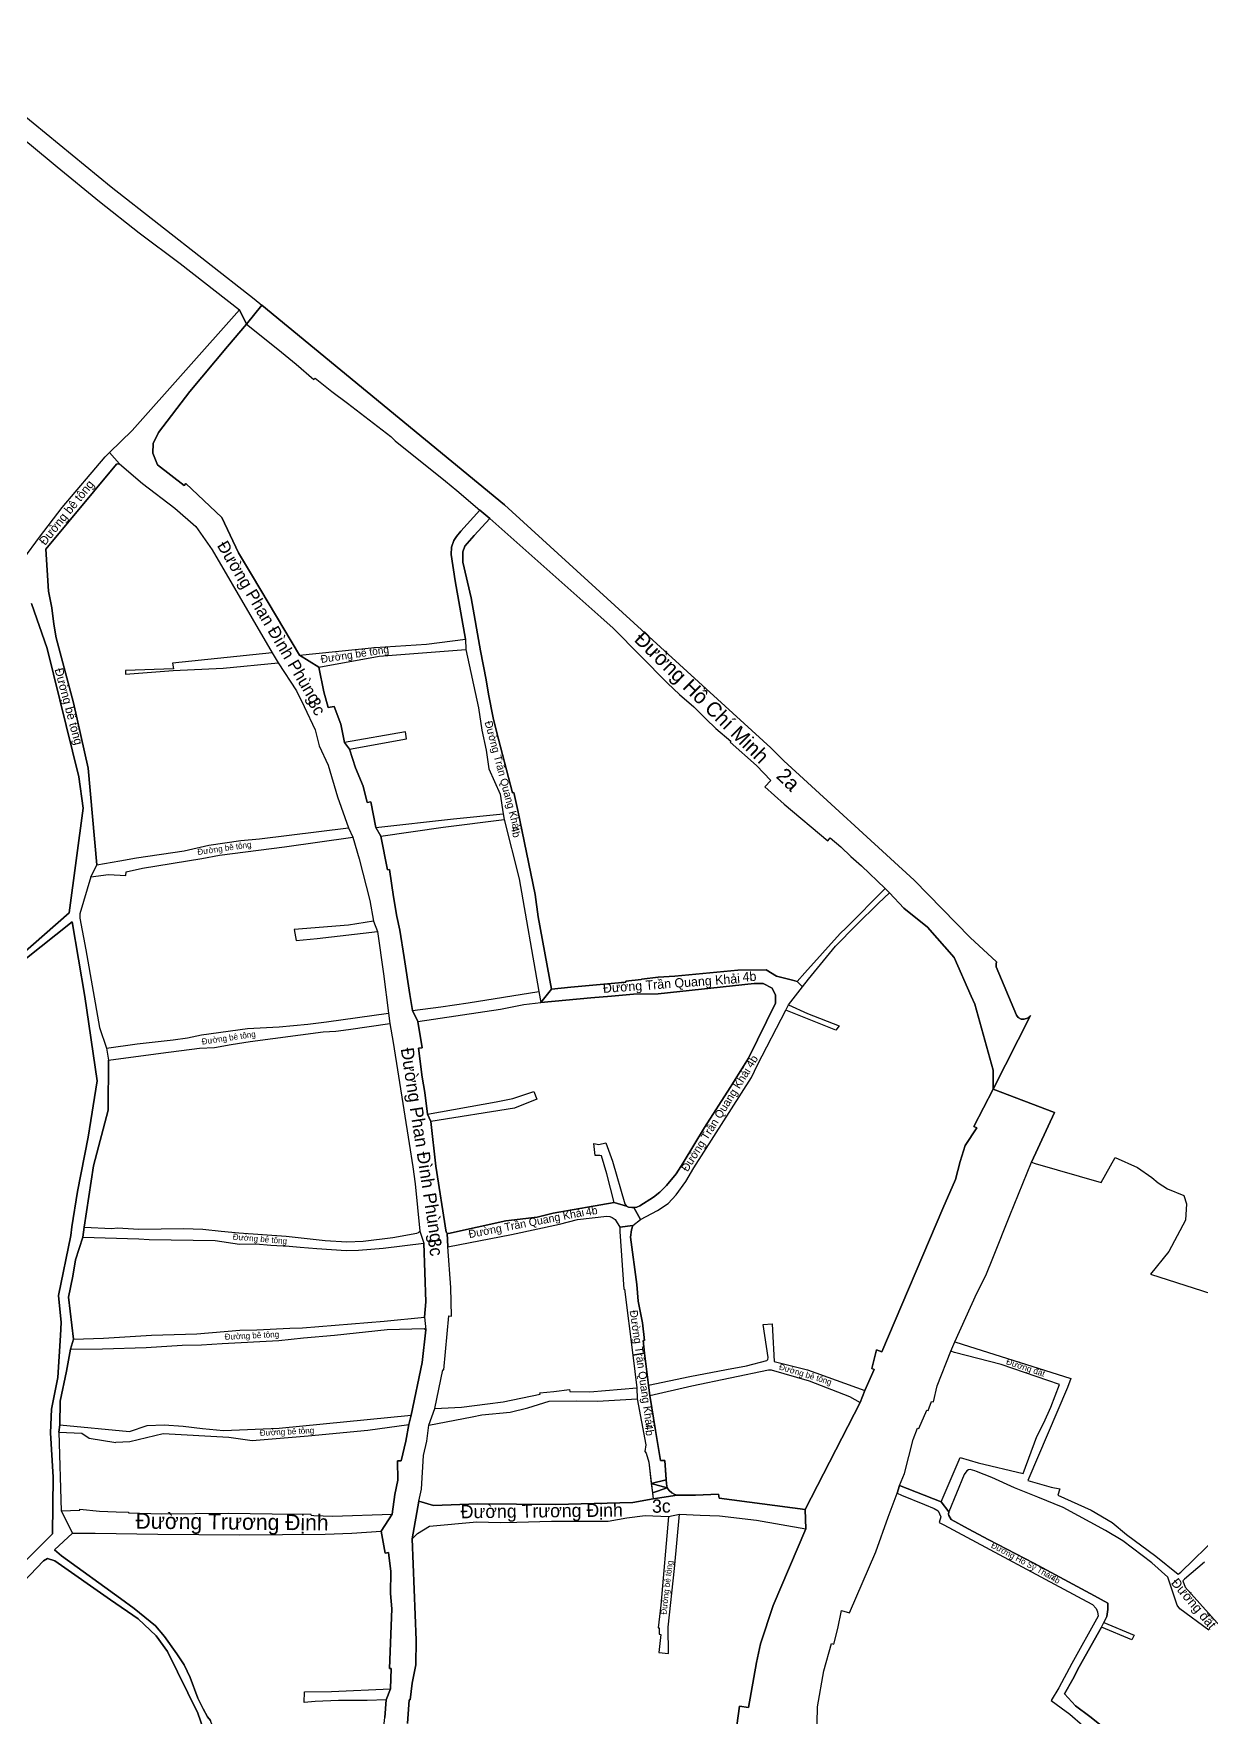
# Model space of a CAD drawing. Extents: x 548434 to 553028, y 1835329 to 1842282.
# Drawn here: x 551878 to 552297, y 1839657 to 1840261 of the extents above; entities that cross this region are included whole.
import ezdxf

# ---------------------------------------------------------------- set-up
doc = ezdxf.new("R2010")
doc.units = 0
for name, color, linetype in [('Level 1', 7, 'Continuous'), ('Level 2', 7, 'Continuous'), ('Level 23', 7, 'Continuous'), ('Level 27', 7, 'Continuous'), ('Level 30', 7, 'Continuous'), ('Level 4', 7, 'Continuous'), ('Level 5', 7, 'Continuous')]:
    doc.layers.add(name, color=color, linetype=linetype)

msp = doc.modelspace()

# ---------------------------------------------------------------- linework, layer by layer
at = {"layer": 'Level 1'}
for p, q in [((552016.6, 1839734.31), (552014.21, 1839720.71)), ((552100.72, 1839735.13), (552093.37, 1839733.8)), ((552109.31, 1839736.38), (552100.72, 1839735.13)), ((552106.15, 1839728.83), (552110.13, 1839729.63)), ((552155.44, 1839724.35), (552155.28, 1839731.31))]:
    msp.add_line(p, q, dxfattribs=at)
for points in [[(552093.37, 1839733.8), (552065.65, 1839733.1), (552037.7, 1839733.34), (552021.86, 1839732.76), (552016.6, 1839734.31)], [(552155.28, 1839731.31), (552124.43, 1839735.41), (552124.11, 1839736.78), (552115.89, 1839736.41), (552109.31, 1839736.38)], [(552014.21, 1839720.71), (552016.11, 1839722.62), (552020.39, 1839725.32), (552037.36, 1839726.87), (552045.73, 1839726.68), (552051.73, 1839726.78), (552064.17, 1839727.08), (552084.49, 1839727.16), (552091.29, 1839728.25), (552097.87, 1839729.11), (552106.15, 1839728.83)], [(552110.13, 1839729.63), (552117.54, 1839729.2), (552124.49, 1839729.05), (552137.81, 1839727.45), (552155.44, 1839724.35)]]:
    msp.add_lwpolyline(points, dxfattribs=at)
at = {"layer": 'Level 2'}
for p, q in [((551952.17, 1840161.87), (551913.71, 1840118.5)), ((552006.58, 1840116.35), (552008.14, 1840114.82)), ((552008.14, 1840114.82), (552026.15, 1840100.29)), ((552026.15, 1840100.29), (552030.28, 1840097.03)), ((552030.28, 1840097.03), (552038.47, 1840089.92)), ((552038.47, 1840089.92), (552042.03, 1840086.91)), ((552042.03, 1840086.91), (552038.47, 1840089.92)), ((552036.46, 1840080.85), (552042.03, 1840086.91)), ((552042.03, 1840086.91), (552081.94, 1840051.52)), ((552033.09, 1840077.06), (552036.46, 1840080.85)), ((552035.33, 1840058.44), (552032.42, 1840071.3)), ((552081.94, 1840051.52), (552086.31, 1840047.57)), ((552086.31, 1840047.57), (552105.84, 1840027.85)), ((552041.63, 1840023.84), (552040.8, 1840029.04)), ((552105.84, 1840027.85), (552110.1, 1840023.74)), ((552110.1, 1840023.74), (552115.31, 1840019.37)), ((552115.31, 1840019.37), (552119.56, 1840015.01)), ((552119.56, 1840015.01), (552123.14, 1840011.62)), ((552137.81, 1839998.34), (552142.92, 1839992.91)), ((552142.92, 1839992.91), (552140.74, 1839990.69)), ((552045.77, 1839987.95), (552046.89, 1839980.93)), ((552046.89, 1839980.93), (552047.21, 1839978.9)), ((552171.66, 1839965.62), (552175.48, 1839962.23)), ((552059.46, 1839944.03), (552058.33, 1839951.97)), ((552059.66, 1839917.15), (552060.4155, 1839913.1813)), ((552222.73, 1839889), (552222.71, 1839882.13)), ((552222.71, 1839882.13), (552215.79, 1839868.78)), ((552215.79, 1839868.78), (552216.84, 1839868.31)), ((552210.94, 1839856.2), (552209.24, 1839849.77)), ((552093.43, 1839833.22), (552088.79, 1839832.65)), ((552208.92, 1839791.42), (552216.91, 1839808.94)), ((552097.6326, 1839787.4274), (552093.372, 1839786.6804)), ((552093.372, 1839786.6804), (552094.84, 1839774.91)), ((552099.02, 1839775.94), (552097.6326, 1839787.4274)), ((552180.05, 1839781.5), (552176.67, 1839774.05)), ((552179.16, 1839781.84), (552180.05, 1839781.5)), ((552099.5, 1839772.24), (552099.02, 1839775.94)), ((552101.5, 1839759.66), (552099.5, 1839772.24)), ((552176.67, 1839774.05), (552174.99, 1839769.72)), ((552196.04, 1839760.35), (552198.93, 1839766.99)), ((552103.34, 1839748.82), (552101.5, 1839759.66)), ((552194.07, 1839756.36), (552195.57, 1839760.51)), ((552195.57, 1839760.51), (552196.04, 1839760.35)), ((552099.09, 1839748.31), (552100.0338, 1839740.6782)), ((552100.0338, 1839740.6782), (552105.3438, 1839741.9169)), ((552189.13, 1839739.94), (552188.28, 1839737.11)), ((552204.03, 1839734), (552189.13, 1839739.94)), ((552206.79, 1839730.46), (552204.03, 1839734)), ((552206.69, 1839729.63), (552206.79, 1839730.46)), ((552171.11, 1839694.17), (552180.56, 1839716.06)), ((552258.38, 1839697.15), (552259.71, 1839695.74)), ((552261.57, 1839689.01), (552262.44, 1839690.68)), ((552253.62, 1839674.77), (552261.57, 1839689.01)), ((552139.21, 1839683.03), (552137.78, 1839676.33)), ((552162.01, 1839673.4), (552164.65, 1839683.16)), ((552159.72, 1839660.46), (552162.01, 1839673.4)), ((552159.39, 1839648.71), (552159.72, 1839660.46)), ((552252.28, 1839660.85), (552248.38, 1839665.16))]:
    msp.add_line(p, q, dxfattribs=at)
for points in [[(552026.96, 1839825.57), (552026.74, 1839830.5), (552026.43, 1839830.85), (552022.63, 1839854.47), (552020.94, 1839870.48), (552019.73, 1839873.18), (552018.77, 1839880.91), (552017.84, 1839886.44), (552016.47, 1839896.84), (552017.76, 1839897.01), (552016.23, 1839906.45), (552014.28, 1839910.39), (552013.3, 1839916.16), (552011.28, 1839929.37), (552009.71, 1839939.18), (552008.72, 1839944.1), (552007.46, 1839951.11), (552006.08, 1839961.03), (552005.4, 1839960.86), (552002.97, 1839972.96), (552001.15, 1839975.99), (551999.34, 1839985.2), (551998.01, 1839984.99), (551996.58, 1839990.89), (551993.81, 1839997.46), (551991.65, 1840004.15), (551989.94, 1840006.54), (551988.63, 1840013.07), (551986.25, 1840019.48), (551984.04, 1840019.1), (551982.54, 1840024.76), (551980.69, 1840033.62), (551973.79, 1840037.87), (551956.93, 1840066.3), (551951.81, 1840074.67), (551945.85, 1840087.25), (551932.91, 1840099.53), (551932.36, 1840098.82), (551922.75, 1840106.25), (551921.14, 1840110.37), (551921.21, 1840113.84), (551923.17, 1840117.78), (551934.37, 1840132.5), (551947.86, 1840148.65), (551954.69, 1840156.66), (551952.17, 1840161.87)], [(552222.71, 1839882.13), (552236.15, 1839908.61), (552235.08, 1839907.6), (552233.86, 1839907.28), (552232.78, 1839907.31), (552231.73, 1839907.86), (552231.15, 1839908.7), (552223.82, 1839926.03), (552223.77, 1839927.01), (552223.97, 1839927.8), (552214.49, 1839936.53), (552194.41, 1839957.15), (552147.65, 1840000), (552142.89, 1840004.61), (552047.39, 1840091.88), (551960.2617, 1840163.4435), (551954.69, 1840156.66)], [(551954.69, 1840156.66), (551966.02, 1840147.67), (551972.5, 1840142.34), (551978.92, 1840136.82)], [(551978.92, 1840136.82), (551979.38, 1840137.26), (551985.33, 1840132.46)], [(551985.33, 1840132.46), (551990.97, 1840128.35), (552006.58, 1840116.35)], [(551913.71, 1840118.5), (551905.5502, 1840110.6161), (551909.16, 1840106.59), (551917.45, 1840099.47), (551928.96, 1840090.63), (551936.54, 1840084.11), (551942.35, 1840075.74), (551963.97, 1840038.68), (551966.1, 1840035.18), (551972.68, 1840025.05), (551975.39, 1840019.43), (551979.33, 1840011.05), (551980.78, 1840005.31), (551984.07, 1839998.46), (551987.35, 1839987.04)], [(552038.47, 1840089.92), (552031.63, 1840082.43), (552030.06, 1840080.51), (552029.16, 1840079.01), (552028.33, 1840076.61), (552028.16, 1840073.99), (552029.65, 1840064.58), (552033.29, 1840043.62), (552033.44, 1840039.88), (552038.01, 1840018.94)], [(552032.42, 1840071.3), (552032.33, 1840075.02), (552033.09, 1840077.06)], [(552040.8, 1840029.04), (552038.78, 1840039.44), (552035.33, 1840058.44)], [(552050.18, 1839988.48), (552044.5, 1840010.5), (552043.28, 1840015.42), (552041.63, 1840023.84)], [(552038.01, 1840018.94), (552039.16, 1840010.97), (552040.81, 1840003.83), (552041.72, 1839997.13), (552045.77, 1839987.95)], [(552123.14, 1840011.62), (552128.58, 1840007), (552128.3, 1840006.67), (552137.81, 1839998.34)], [(551987.35, 1839987.04), (551991.37, 1839975.94), (551992.87, 1839972.58), (551995.18, 1839964.84), (551998.96, 1839949.81), (552000.29, 1839942.39), (552001.8, 1839938.69), (552003.92, 1839923.47), (552005.69, 1839909.44), (552006.21, 1839905.67), (552007.35, 1839898.83), (552013.13, 1839862.65), (552014.38, 1839854.28), (552015.23, 1839848.21), (552016.93, 1839831.23), (552018.34, 1839826.82), (552019.04, 1839805.85), (552018.6, 1839800.27), (552019.11, 1839795.8), (552017.82, 1839784.04), (552013.89, 1839765.15), (552012.99, 1839761.79), (552011.9, 1839755.8), (552010.3, 1839748.8), (552008.88, 1839748.71), (552009.09, 1839741.77), (552007.97, 1839736.63), (552007.07, 1839729.66), (552003.1, 1839723.46), (552004.55, 1839715.63), (552005.71, 1839715.88), (552006.51, 1839708.99), (552006.45, 1839701.13), (552006.91, 1839695.6), (552006.05, 1839674.22), (552006.63, 1839674.22), (552006.39, 1839666.95), (552004.86, 1839663.02), (552004.44, 1839656.62)], [(552058.33, 1839951.97), (552052.11, 1839982.15), (552050.68, 1839988.61), (552050.18, 1839988.48)], [(552140.74, 1839990.69), (552147.69, 1839984.46), (552163.34, 1839971.31), (552164.19, 1839972.36), (552168, 1839969.14), (552171.66, 1839965.62)], [(552047.21, 1839978.9), (552052.62, 1839957.58), (552059.66, 1839917.15)], [(552175.48, 1839962.23), (552183.95, 1839954.14), (552185.57, 1839952.62), (552190.65, 1839947.06), (552199.15, 1839940.22)], [(552060.4155, 1839913.1813), (552064.18, 1839918.01), (552059.46, 1839944.03)], [(552199.15, 1839940.22), (552208.68, 1839929.39), (552214.78, 1839915.47)], [(552214.78, 1839915.47), (552216.2, 1839912.7), (552222.73, 1839889)], [(552216.91, 1839808.94), (552220.08, 1839815.24), (552222.89, 1839822.07), (552228.67, 1839836.82), (552236.51, 1839855.94), (552244.7993, 1839873.724), (552222.71, 1839882.13)], [(552216.84, 1839868.31), (552212.74, 1839861.87), (552210.94, 1839856.2)], [(552209.24, 1839849.77), (552204.65, 1839839.34), (552182.73, 1839787.92), (552180.89, 1839788.63), (552179.16, 1839781.84)], [(552088.79, 1839832.65), (552088.77, 1839831.01), (552090.19, 1839810.34), (552090.42, 1839810.35), (552093.372, 1839786.6804), (552097.6326, 1839787.4274), (552097.09, 1839791.92)], [(552092.51, 1839829.02), (552092.88, 1839831.68), (552093.43, 1839833.22)], [(552096.89, 1839798.22), (552095.36, 1839806.07), (552094.79, 1839812.09), (552092.51, 1839829.02)], [(552012.56, 1839654.52), (552013.15, 1839662.95), (552013.43, 1839662.95), (552014.2, 1839668.95), (552015.56, 1839675.57), (552015.66, 1839684.38), (552014.21, 1839720.71), (552016.6, 1839734.31), (552017.55, 1839738.63), (552018.26, 1839750.62), (552019.45, 1839755.83), (552020.17, 1839761.61), (552022.32, 1839767.51), (552025.19, 1839781.44), (552025.57, 1839781.46), (552027.325, 1839800.779), (552028.33, 1839800.69), (552028.04, 1839810.92), (552026.96, 1839825.57)], [(552097.09, 1839791.92), (552097.6, 1839791.97), (552096.89, 1839798.22)], [(552202.67, 1839775.73), (552207.54, 1839788.08), (552208.92, 1839791.42)], [(552094.84, 1839774.91), (552095.01, 1839771.03), (552098.05, 1839754.46)], [(552198.93, 1839766.99), (552199.41, 1839766.87), (552200.597, 1839770.089), (552201.294, 1839769.908), (552202.67, 1839775.73)], [(552174.99, 1839769.72), (552155.28, 1839731.31), (552155.44, 1839724.35), (552143.75, 1839696.81), (552139.21, 1839683.03)], [(552098.05, 1839754.46), (552097.72, 1839752.13), (552098.24, 1839751.49), (552099.09, 1839748.31)], [(552189.13, 1839739.94), (552190.94, 1839744.21), (552194.07, 1839756.36)], [(552105.3438, 1839741.9169), (552104.93, 1839748.91), (552103.34, 1839748.82)], [(552180.56, 1839716.06), (552185.06, 1839728.59), (552188.28, 1839737.11), (552189.13, 1839739.94)], [(552188.28, 1839737.11), (552189.83, 1839736.43), (552198.07, 1839733.1), (552201.53, 1839731.62), (552203.03, 1839730.83), (552203.99, 1839728.68), (552203.3, 1839726.62)], [(552203.3, 1839726.62), (552205.02, 1839725.76), (552256.36, 1839698.28), (552258.38, 1839697.15)], [(552207.71, 1839727.72), (552206.76, 1839729.1), (552206.69, 1839729.63)], [(552221.18, 1839720.38), (552213.75, 1839724.33), (552207.71, 1839727.72)], [(552263.94, 1839697.63), (552259.15, 1839700.28), (552237.29, 1839712.01), (552221.18, 1839720.38)], [(552262.44, 1839690.68), (552263.49, 1839692.83), (552263.94, 1839695.36), (552263.94, 1839697.63)], [(552166.97, 1839688.57), (552168.32, 1839695.08), (552171.11, 1839694.17)], [(552259.71, 1839695.74), (552260.17, 1839694.62), (552260.39, 1839693.04), (552250.99, 1839676.06)], [(552164.65, 1839683.16), (552165.5, 1839682.92), (552166.97, 1839688.57)], [(552137.78, 1839676.33), (552134.89, 1839660.28), (552131.63, 1839660.7), (552124.61, 1839609.52), (552129.19, 1839608.97), (552127.72, 1839595.02)], [(552250.99, 1839676.06), (552246.25, 1839667.28), (552243.57, 1839662.69), (552247.17, 1839660.14)], [(552248.38, 1839665.16), (552251.33, 1839670.45), (552253.62, 1839674.77)], [(552247.17, 1839660.14), (552250.29, 1839657.8), (552259.57, 1839649.68), (552261.56, 1839647.59), (552262.05, 1839646.01)], [(552262.68, 1839652.85), (552257.46, 1839656.96), (552252.28, 1839660.85)]]:
    msp.add_lwpolyline(points, dxfattribs=at)
at = {"layer": 'Level 23'}
msp.add_lwpolyline([(551874.86, 1840072.58), (551880.43, 1840080.18), (551888.54, 1840090.94), (551903.95, 1840109.07), (551905.5502, 1840110.6161)], dxfattribs=at)
at = {"layer": 'Level 27'}
for p, q in [((552136.92, 1839920.02), (552140.18, 1839920.05)), ((552060.4155, 1839913.1813), (552078.33, 1839914.92)), ((552149.31, 1839912.36), (552154.3095, 1839918.8875)), ((552135.98, 1839886.33), (552138.17, 1839890.92)), ((552115.29, 1839853.93), (552135.98, 1839886.33)), ((552119.11, 1839868.33), (552111.5, 1839855.71)), ((552111.5, 1839855.71), (552108.97, 1839851.72)), ((552112.38, 1839849.02), (552115.29, 1839853.93)), ((552108.97, 1839851.72), (552105.53, 1839847.53)), ((552108.92, 1839844.21), (552112.38, 1839849.02)), ((552091.08, 1839840.18), (552086.71, 1839841.5)), ((552102.27, 1839838.64), (552106.04, 1839841.1)), ((552106.04, 1839841.1), (552108.92, 1839844.21)), ((552091.89, 1839839.76), (552091.08, 1839840.18)), ((552094.84, 1839839.79), (552093.77, 1839839.65)), ((552093.77, 1839839.65), (552096.18, 1839835.31)), ((552095.86, 1839840.23), (552094.84, 1839839.79)), ((552096.18, 1839835.31), (552102.27, 1839838.64)), ((552105.3438, 1839741.9169), (552100.0338, 1839740.6782)), ((552100.0338, 1839740.6782), (552105.74, 1839739.03)), ((552100.0338, 1839740.6782), (552100.4579, 1839737.2493)), ((552105.74, 1839739.03), (552100.0338, 1839740.6782)), ((552100.4579, 1839737.2493), (552105.74, 1839739.03)), ((552105.74, 1839739.03), (552100.4579, 1839737.2493)), ((552106.46, 1839738.06), (552105.74, 1839739.03)), ((552100.4579, 1839737.2493), (552100.72, 1839735.13)), ((552100.72, 1839735.13), (552109.31, 1839736.38))]:
    msp.add_line(p, q, dxfattribs=at)
for points in [[(552154.3095, 1839918.8875), (552152.44, 1839920.77), (552150.73, 1839921.26), (552144.91, 1839922.71), (552141.23, 1839925), (552131.05, 1839924.84), (552108.49, 1839922.67), (552102.53, 1839922.31), (552096.61, 1839921.62), (552096.36, 1839921.54), (552090.91, 1839920.88), (552090.89, 1839920.58), (552071.09, 1839918.76), (552064.18, 1839918.01), (552060.4155, 1839913.1813)], [(552093.58, 1839916.28), (552102.44, 1839916.36), (552136.92, 1839920.02)], [(552140.18, 1839920.05), (552143.35, 1839918.34), (552144.61, 1839915.85), (552144.59, 1839912.98)], [(552078.33, 1839914.92), (552085.69, 1839915.46), (552093.58, 1839916.28)], [(552144.59, 1839912.98), (552134.87, 1839893.3), (552128.3, 1839882.69), (552119.11, 1839868.33)], [(552138.17, 1839890.92), (552148.32, 1839910.5), (552149.31, 1839912.36)], [(552105.53, 1839847.53), (552103.04, 1839845.16), (552100.8, 1839843.39), (552095.86, 1839840.23)], [(552086.71, 1839841.5), (552064.82, 1839837.59), (552059.03, 1839836.19), (552047.79, 1839834.84), (552027.19, 1839830.35)], [(552026.96, 1839825.57), (552049.89, 1839829.99), (552067.03, 1839833.72), (552073.54, 1839835.35), (552084.12, 1839836.61), (552085.15, 1839836.43)], [(552085.15, 1839836.43), (552085.99, 1839836.09), (552087.05, 1839835.38), (552088.79, 1839832.65), (552093.43, 1839833.22), (552096.18, 1839835.31), (552093.77, 1839839.65)], [(552093.77, 1839839.65), (552093.02, 1839839.63), (552091.89, 1839839.76)], [(552027.19, 1839830.35), (552026.74, 1839830.5), (552026.96, 1839825.57)], [(552105.74, 1839739.03), (552105.43, 1839740.46), (552105.3438, 1839741.9169)], [(552109.31, 1839736.38), (552108.42, 1839736.68), (552107.34, 1839737.31), (552106.46, 1839738.06)]]:
    msp.add_lwpolyline(points, dxfattribs=at)
at = {"layer": 'Level 30'}
for p, q in [((551952.17, 1840161.87), (551954.69, 1840156.66)), ((551954.69, 1840156.66), (551960.2617, 1840163.4435)), ((552038.47, 1840089.92), (552042.03, 1840086.91)), ((552033.29, 1840043.62), (552033.44, 1840039.88)), ((551963.97, 1840038.68), (551966.1, 1840035.18)), ((551973.79, 1840037.87), (551980.69, 1840033.62)), ((551989.94, 1840006.54), (551991.65, 1840004.15)), ((552046.89, 1839980.93), (552047.21, 1839978.9)), ((551991.37, 1839975.94), (551992.87, 1839972.58)), ((552001.15, 1839975.99), (552002.97, 1839972.96)), ((551898.9, 1839958.28), (551901.01, 1839962.63)), ((552183.95, 1839954.14), (552185.57, 1839952.62)), ((552000.29, 1839942.39), (552001.8, 1839938.69)), ((552152.44, 1839920.77), (552154.3095, 1839918.8875)), ((552059.66, 1839917.15), (552060.4155, 1839913.1813)), ((552060.4155, 1839913.1813), (552064.18, 1839918.01)), ((552149.31, 1839912.36), (552154.3095, 1839918.8875)), ((552005.69, 1839909.44), (552006.21, 1839905.67)), ((552014.28, 1839910.39), (552016.23, 1839906.45)), ((552148.32, 1839910.5), (552149.31, 1839912.36)), ((551904.51, 1839896.91), (551905.21, 1839892.49)), ((552019.73, 1839873.18), (552020.94, 1839870.48)), ((552086.71, 1839841.5), (552091.08, 1839840.18)), ((552093.43, 1839833.22), (552096.18, 1839835.31)), ((552093.77, 1839839.65), (552096.18, 1839835.31)), ((551895.98, 1839828.98), (551896.49, 1839832.63)), ((552016.93, 1839831.23), (552018.34, 1839826.82)), ((552026.74, 1839830.5), (552026.96, 1839825.57)), ((552088.79, 1839832.65), (552093.43, 1839833.22)), ((552018.6, 1839800.27), (552019.11, 1839795.8)), ((551891.51, 1839788.8), (551892.68, 1839792.38)), ((552093.372, 1839786.6804), (552097.6326, 1839787.4274)), ((552093.372, 1839786.6804), (552094.84, 1839774.91)), ((552097.6326, 1839787.4274), (552099.02, 1839775.94)), ((552207.54, 1839788.08), (552208.92, 1839791.42)), ((552094.84, 1839774.91), (552095.01, 1839771.03)), ((552099.02, 1839775.94), (552099.5, 1839772.24)), ((552155.28, 1839731.31), (552174.99, 1839769.72)), ((552174.99, 1839769.72), (552176.67, 1839774.05)), ((552012.99, 1839761.79), (552013.89, 1839765.15)), ((552020.17, 1839761.61), (552022.32, 1839767.51)), ((551887.35, 1839759.05), (551887.77, 1839761.67)), ((551887.35, 1839759.05), (551888.21, 1839730.82)), ((552188.28, 1839737.11), (552189.13, 1839739.94)), ((552189.13, 1839739.94), (552204.03, 1839734)), ((552014.21, 1839720.71), (552016.6, 1839734.31)), ((552100.72, 1839735.13), (552109.31, 1839736.38)), ((552204.03, 1839734), (552206.79, 1839730.46)), ((551888.21, 1839730.82), (551892.22, 1839722.77)), ((552003.1, 1839723.46), (552007.07, 1839729.66)), ((552106.15, 1839728.83), (552110.13, 1839729.63)), ((552155.28, 1839731.31), (552155.44, 1839724.35)), ((552261.57, 1839689.01), (552262.44, 1839690.68)), ((552004.86, 1839663.02), (552006.39, 1839666.95))]:
    msp.add_line(p, q, dxfattribs=at)
for points in [[(551725.37, 1840347.81), (551873.45, 1840232.8), (551906.1, 1840206), (551957.49, 1840165.72), (551960.2617, 1840163.4435)], [(551866.18, 1840229.59), (551876.82, 1840221.45), (551886.72, 1840213.14), (551901.95, 1840200.67), (551916.26, 1840189.42), (551930.91, 1840178.42), (551952.17, 1840161.87)], [(551876.82, 1840221.45), (551886.72, 1840213.14), (551901.95, 1840200.67), (551916.26, 1840189.42), (551930.91, 1840178.42), (551952.17, 1840161.87), (551913.71, 1840118.5), (551905.5502, 1840110.6161), (551909.16, 1840106.59), (551908.59, 1840106.6), (551908.06, 1840106.41), (551882.76, 1840075.92), (551883.71, 1840060.84), (551884.87, 1840054.92), (551885.52, 1840048.98), (551886.45, 1840044.1), (551892.6, 1840020.77), (551897.91, 1839997.34), (551901.01, 1839962.63), (551898.9, 1839958.28), (551894.96, 1839945.12), (551894.96, 1839943.48), (551897.12, 1839932.14), (551902, 1839904.23), (551904.51, 1839896.91), (551905.21, 1839892.49), (551905.09, 1839874.62), (551899.86, 1839854.58), (551896.49, 1839832.63), (551895.98, 1839828.98), (551893.35, 1839820.91), (551892.43, 1839815.08), (551890.84, 1839807.47), (551892.68, 1839792.38), (551891.51, 1839788.8), (551890.15, 1839780.94), (551887.82, 1839770.16), (551887.77, 1839761.67), (551887.35, 1839759.05), (551888.21, 1839730.82), (551892.22, 1839722.77), (551885.85, 1839716.87), (551888.34, 1839714.71), (551909.56, 1839699.37), (551914.46, 1839695.75), (551922.11, 1839689.53), (551925.27, 1839685.74), (551929.78, 1839679.51), (551932.35, 1839675.52), (551934.52, 1839671.04), (551937.24, 1839663.6), (551939.17, 1839659.71), (551940.76, 1839656.91), (551941.84, 1839655.57)], [(551909.16, 1840106.59), (551905.5502, 1840110.6161), (551913.71, 1840118.5), (551952.17, 1840161.87)], [(551960.2617, 1840163.4435), (552047.39, 1840091.88), (552142.89, 1840004.61), (552147.65, 1840000), (552194.41, 1839957.15), (552214.49, 1839936.53), (552223.97, 1839927.8), (552223.77, 1839927.01), (552223.82, 1839926.03), (552231.15, 1839908.7), (552231.73, 1839907.86), (552232.78, 1839907.31), (552233.86, 1839907.28), (552235.08, 1839907.6), (552236.15, 1839908.61), (552222.71, 1839882.13)], [(551954.69, 1840156.66), (551947.86, 1840148.65), (551934.37, 1840132.5), (551923.17, 1840117.78), (551921.21, 1840113.84), (551921.14, 1840110.37), (551922.75, 1840106.25), (551932.36, 1840098.82), (551932.91, 1840099.53), (551945.85, 1840087.25), (551951.81, 1840074.67), (551956.93, 1840066.3), (551973.79, 1840037.87)], [(551954.69, 1840156.66), (551966.02, 1840147.67), (551972.5, 1840142.34), (551978.92, 1840136.82), (551979.38, 1840137.26), (551985.33, 1840132.46), (551990.97, 1840128.35), (552006.58, 1840116.35), (552008.14, 1840114.82), (552026.15, 1840100.29), (552030.28, 1840097.03), (552038.47, 1840089.92)], [(551901.01, 1839962.63), (551897.91, 1839997.34), (551892.6, 1840020.77), (551886.45, 1840044.1), (551885.52, 1840048.98), (551884.87, 1840054.92), (551883.71, 1840060.84), (551882.76, 1840075.92), (551908.06, 1840106.41), (551908.59, 1840106.6), (551909.16, 1840106.59)], [(551909.16, 1840106.59), (551917.45, 1840099.47), (551928.96, 1840090.63), (551936.54, 1840084.11), (551942.35, 1840075.74), (551963.97, 1840038.68)], [(552033.29, 1840043.62), (552029.65, 1840064.58), (552028.16, 1840073.99), (552028.33, 1840076.61), (552029.16, 1840079.01), (552030.06, 1840080.51), (552031.63, 1840082.43), (552038.47, 1840089.92)], [(552042.03, 1840086.91), (552036.46, 1840080.85), (552033.09, 1840077.06), (552032.33, 1840075.02), (552032.42, 1840071.3), (552035.33, 1840058.44), (552038.78, 1840039.44), (552040.8, 1840029.04), (552041.63, 1840023.84), (552043.28, 1840015.42), (552044.5, 1840010.5), (552050.18, 1839988.48), (552050.68, 1839988.61), (552052.11, 1839982.15), (552058.33, 1839951.97), (552059.46, 1839944.03), (552064.18, 1839918.01)], [(552042.03, 1840086.91), (552081.94, 1840051.52), (552086.31, 1840047.57), (552105.84, 1840027.85), (552110.1, 1840023.74), (552115.31, 1840019.37), (552119.56, 1840015.01), (552123.14, 1840011.62), (552128.58, 1840007), (552128.3, 1840006.67), (552137.81, 1839998.34), (552142.92, 1839992.91), (552140.74, 1839990.69), (552147.69, 1839984.46), (552163.34, 1839971.31), (552164.19, 1839972.36), (552168, 1839969.14), (552171.66, 1839965.62), (552175.48, 1839962.23), (552183.95, 1839954.14)], [(551873.35, 1839929.87), (551891.05, 1839945.43), (551896.08, 1839982.99), (551894.56, 1839994.28), (551883.13, 1840040.25), (551877.52, 1840056.47)], [(551877.52, 1840056.47), (551883.13, 1840040.25), (551894.56, 1839994.28), (551896.08, 1839982.99), (551891.05, 1839945.43), (551873.35, 1839929.87)], [(551973.79, 1840037.87), (552000.77, 1840040.64), (552019.36, 1840041.89), (552033.29, 1840043.62)], [(551963.97, 1840038.68), (551928.14, 1840034.99), (551928.551, 1840032.931), (551911.29, 1840032.34), (551911.27, 1840031.11), (551928.36, 1840032.35), (551946.4, 1840033.19), (551966.1, 1840035.18)], [(551966.1, 1840035.18), (551972.68, 1840025.05), (551975.39, 1840019.43), (551979.33, 1840011.05), (551980.78, 1840005.31), (551984.07, 1839998.46), (551987.35, 1839987.04), (551991.37, 1839975.94)], [(551980.69, 1840033.62), (552002.35, 1840037.5), (552033.44, 1840039.88)], [(552033.44, 1840039.88), (552038.01, 1840018.94), (552039.16, 1840010.97), (552040.81, 1840003.83), (552041.72, 1839997.13), (552045.77, 1839987.95), (552046.89, 1839980.93)], [(551980.69, 1840033.62), (551982.54, 1840024.76), (551984.04, 1840019.1), (551986.25, 1840019.48), (551988.63, 1840013.07), (551989.94, 1840006.54)], [(551991.65, 1840004.15), (552012.19, 1840007.88), (552011.76, 1840010.33), (551989.94, 1840006.54)], [(551991.65, 1840004.15), (551993.81, 1839997.46), (551996.58, 1839990.89), (551998.01, 1839984.99), (551999.34, 1839985.2), (552001.15, 1839975.99)], [(552001.15, 1839975.99), (552029.06, 1839979.15), (552046.89, 1839980.93)], [(551901.01, 1839962.63), (551909.32, 1839964.11), (551915.22, 1839965.1), (551932.34, 1839967.62), (551941.27, 1839969.69), (551952.64, 1839971.39), (551959.45, 1839971.92), (551991.37, 1839975.94)], [(552002.97, 1839972.96), (552025.32, 1839976.11), (552047.21, 1839978.9)], [(552047.21, 1839978.9), (552052.62, 1839957.58), (552059.66, 1839917.15)], [(551898.9, 1839958.28), (551905.24, 1839959.19), (551911.41, 1839958.77), (551911.51, 1839960.12), (551917.36, 1839961.4), (551938.67, 1839964.9), (551945.03, 1839966.13), (551968.32, 1839969.13), (551992.87, 1839972.58)], [(551992.87, 1839972.58), (551995.18, 1839964.84), (551998.96, 1839949.81), (552000.29, 1839942.39)], [(552002.97, 1839972.96), (552005.4, 1839960.86), (552006.08, 1839961.03), (552007.46, 1839951.11), (552008.72, 1839944.1), (552009.71, 1839939.18), (552011.28, 1839929.37), (552013.3, 1839916.16), (552014.28, 1839910.39)], [(551898.9, 1839958.28), (551894.96, 1839945.12), (551894.96, 1839943.48), (551897.12, 1839932.14), (551902, 1839904.23), (551904.51, 1839896.91)], [(552152.44, 1839920.77), (552155.09, 1839923.83), (552167.77, 1839937.97), (552169.98, 1839940.02), (552183.95, 1839954.14)], [(552154.3095, 1839918.8875), (552156.41, 1839921.63), (552166.14, 1839933.49), (552173.51, 1839940.95), (552181.52, 1839948.84), (552185.57, 1839952.62)], [(552222.71, 1839882.13), (552222.73, 1839889), (552216.2, 1839912.7), (552214.78, 1839915.47), (552208.68, 1839929.39), (552199.15, 1839940.22), (552190.65, 1839947.06), (552185.57, 1839952.62)], [(551875.12, 1839712.59), (551880.36, 1839717.77), (551885.1, 1839722.59), (551885.36, 1839742.85), (551884.41, 1839758.76), (551884.71, 1839767.35), (551886.97, 1839778.68), (551887.93, 1839793.71), (551888.16, 1839798.4), (551887.31, 1839808.05), (551891.67, 1839829.64), (551892.07, 1839832.72), (551894.07, 1839845.46), (551897.91, 1839864.91), (551901.09, 1839885.12), (551896.69, 1839915.35), (551892.17, 1839942.16), (551875.17, 1839928.68)], [(551875.17, 1839928.68), (551892.17, 1839942.16), (551896.69, 1839915.35), (551901.09, 1839885.12), (551897.91, 1839864.91), (551894.07, 1839845.46), (551892.07, 1839832.72), (551891.67, 1839829.64), (551887.31, 1839808.05), (551888.16, 1839798.4), (551887.93, 1839793.71), (551886.97, 1839778.68), (551884.71, 1839767.35), (551884.41, 1839758.76), (551885.36, 1839742.85), (551885.1, 1839722.59), (551880.36, 1839717.77), (551875.12, 1839712.59)], [(552000.29, 1839942.39), (551991.29, 1839941.05), (551971.8, 1839939.46), (551972.6, 1839935.54), (551980.08, 1839936.25), (552001.8, 1839938.69)], [(552001.8, 1839938.69), (552003.92, 1839923.47), (552005.69, 1839909.44)], [(552093.77, 1839839.65), (552094.84, 1839839.79), (552095.86, 1839840.23), (552100.8, 1839843.39), (552103.04, 1839845.16), (552105.53, 1839847.53), (552108.97, 1839851.72), (552111.5, 1839855.71), (552119.11, 1839868.33), (552128.3, 1839882.69), (552134.87, 1839893.3), (552144.59, 1839912.98), (552144.61, 1839915.85), (552143.35, 1839918.34), (552140.18, 1839920.05), (552136.92, 1839920.02), (552102.44, 1839916.36), (552093.58, 1839916.28), (552085.69, 1839915.46), (552078.33, 1839914.92), (552060.4155, 1839913.1813)], [(552064.18, 1839918.01), (552071.09, 1839918.76), (552090.89, 1839920.58), (552090.91, 1839920.88), (552096.36, 1839921.54), (552096.61, 1839921.62), (552102.53, 1839922.31), (552108.49, 1839922.67), (552131.05, 1839924.84), (552141.23, 1839925), (552144.91, 1839922.71), (552150.73, 1839921.26), (552152.44, 1839920.77)], [(552014.28, 1839910.39), (552024.54, 1839911.65), (552034.27, 1839913.11), (552059.66, 1839917.15)], [(551904.51, 1839896.91), (551915.49, 1839898.46), (551928.41, 1839899.8), (551933.5, 1839900.56), (551938.53, 1839901.6), (551955.06, 1839903.89), (551966.47, 1839904.55), (551976.69, 1839905.5), (551983.46, 1839906.33), (552005.69, 1839909.44)], [(552016.23, 1839906.45), (552045.88, 1839910.82), (552054.22, 1839912.58), (552060.4155, 1839913.1813)], [(552096.18, 1839835.31), (552102.27, 1839838.64), (552106.04, 1839841.1), (552108.92, 1839844.21), (552112.38, 1839849.02), (552115.29, 1839853.93), (552135.98, 1839886.33), (552138.17, 1839890.92), (552148.32, 1839910.5)], [(552149.31, 1839912.36), (552156.13, 1839909.35), (552167.51, 1839904.81), (552166.23, 1839903.29), (552148.32, 1839910.5)], [(551905.21, 1839892.49), (551923.94, 1839895.01), (551937.82, 1839896.8), (551943.29, 1839897.09), (551949.2, 1839898.11), (551956.04, 1839899.21), (551982.26, 1839902.66), (551986.85, 1839903), (551991.29, 1839903.55), (552006.21, 1839905.67)], [(552006.21, 1839905.67), (552007.35, 1839898.83), (552013.13, 1839862.65), (552014.38, 1839854.28), (552015.23, 1839848.21), (552016.93, 1839831.23)], [(552016.23, 1839906.45), (552017.76, 1839897.01), (552016.47, 1839896.84), (552017.84, 1839886.44), (552018.77, 1839880.91), (552019.73, 1839873.18)], [(551896.49, 1839832.63), (551899.86, 1839854.58), (551905.09, 1839874.62), (551905.21, 1839892.49)], [(552019.73, 1839873.18), (552044.29, 1839877.61), (552050.36, 1839878.83), (552057.92, 1839881.33), (552058.89, 1839878.51), (552050.87, 1839875.36), (552020.94, 1839870.48)], [(552176.67, 1839774.05), (552180.05, 1839781.5), (552179.16, 1839781.84), (552180.89, 1839788.63), (552182.73, 1839787.92), (552204.65, 1839839.34), (552209.24, 1839849.77), (552210.94, 1839856.2), (552212.74, 1839861.87), (552216.84, 1839868.31), (552215.79, 1839868.78), (552222.71, 1839882.13)], [(552222.71, 1839882.13), (552244.7993, 1839873.724), (552236.51, 1839855.94)], [(552020.94, 1839870.48), (552022.63, 1839854.47), (552026.43, 1839830.85), (552026.74, 1839830.5)], [(552086.71, 1839841.5), (552084.12, 1839851.73), (552082.11, 1839858.24), (552081.58, 1839858.35), (552079.86, 1839858.3), (552079.4, 1839862.58), (552081.25, 1839862.24), (552083.71, 1839862.85), (552086.04, 1839856.3), (552090.56, 1839841.04), (552091.08, 1839840.18)], [(552208.92, 1839791.42), (552216.91, 1839808.94), (552220.08, 1839815.24), (552222.89, 1839822.07), (552228.67, 1839836.82), (552236.51, 1839855.94)], [(552236.51, 1839855.94), (552237.83, 1839855.41), (552261.53, 1839848.66), (552266.55, 1839857.66), (552274.58, 1839854.04), (552279.67, 1839850.45), (552281.97, 1839848.51), (552285.31, 1839846.33), (552291.22, 1839844.02), (552292.1, 1839840.96), (552291.74, 1839835.14), (552285.84, 1839823.88), (552279.26, 1839815.69), (552307.23, 1839806.72), (552323.13, 1839804.01), (552523.45, 1839603.69), (552651.1876, 1839477.8697)], [(552026.74, 1839830.5), (552027.19, 1839830.35), (552047.79, 1839834.84), (552059.03, 1839836.19), (552064.82, 1839837.59), (552086.71, 1839841.5)], [(552026.96, 1839825.57), (552049.89, 1839829.99), (552067.03, 1839833.72), (552073.54, 1839835.35), (552084.12, 1839836.61), (552085.15, 1839836.43), (552085.99, 1839836.09), (552087.05, 1839835.38), (552088.79, 1839832.65)], [(552091.08, 1839840.18), (552091.89, 1839839.76), (552093.02, 1839839.63), (552093.77, 1839839.65)], [(551892.68, 1839792.38), (551890.84, 1839807.47), (551892.43, 1839815.08), (551893.35, 1839820.91), (551895.98, 1839828.98)], [(551895.98, 1839828.98), (551916.09, 1839828.39), (551919.81, 1839828.15), (551943.54, 1839827.84), (551952.18, 1839826.57), (551958.03, 1839826.6), (551963.44, 1839826.17), (551970.03, 1839825.76), (551973.97, 1839825.38), (551980.03, 1839824.91), (551990.51, 1839824.23), (551994.91, 1839824.35), (552003.79, 1839825.12), (552018.34, 1839826.82)], [(551896.49, 1839832.63), (551906.43, 1839832.15), (551908.46, 1839832.34), (551916.12, 1839831.88), (551932.09, 1839832.08), (551939.11, 1839831.89), (551945.64, 1839831.19), (551951.92, 1839830.57), (551968.97, 1839829.39), (551982.91, 1839827.79), (551990.79, 1839827.4), (551996.59, 1839827.56), (552007.2, 1839828.89), (552015.83, 1839830.43), (552016.43, 1839830.75), (552016.93, 1839831.23)], [(552088.79, 1839832.65), (552088.77, 1839831.01), (552090.19, 1839810.34), (552090.42, 1839810.35), (552093.372, 1839786.6804)], [(552093.43, 1839833.22), (552092.88, 1839831.68), (552092.51, 1839829.02), (552094.79, 1839812.09), (552095.36, 1839806.07), (552096.89, 1839798.22), (552097.6, 1839791.97), (552097.09, 1839791.92), (552097.6326, 1839787.4274)], [(552018.6, 1839800.27), (552019.04, 1839805.85), (552018.34, 1839826.82)], [(552022.32, 1839767.51), (552025.19, 1839781.44), (552025.57, 1839781.46), (552027.325, 1839800.779), (552028.33, 1839800.69), (552028.04, 1839810.92), (552026.96, 1839825.57)], [(551892.68, 1839792.38), (551903.37, 1839792.81), (551920.62, 1839793.83), (551936.9, 1839794.32), (551952.35, 1839795.66), (551958.4, 1839795.74), (551970.26, 1839796.38), (551974.78, 1839796.52), (552004.1, 1839798.92), (552018.6, 1839800.27)], [(551891.51, 1839788.8), (551903.09, 1839788.97), (551918.69, 1839789.4), (551931.64, 1839790.23), (551938.56, 1839790.43), (551946.02, 1839790.88), (551966.33, 1839791.92), (551975.16, 1839792.85), (551986.28, 1839793.81), (552005.18, 1839795.9), (552018.51, 1839796.2), (552019.11, 1839795.8)], [(552013.89, 1839765.15), (552017.82, 1839784.04), (552019.11, 1839795.8)], [(552099.02, 1839775.94), (552113.87, 1839778.97), (552127, 1839781.54), (552134.21, 1839782.79), (552141.49, 1839784.76), (552141.8, 1839785.15), (552141.95, 1839785.79), (552140.12, 1839797.64), (552143.38, 1839797.98), (552143.58, 1839795.64), (552144.14, 1839784.41), (552156.06, 1839781.45), (552176.67, 1839774.05)], [(551887.77, 1839761.67), (551887.82, 1839770.16), (551890.15, 1839780.94), (551891.51, 1839788.8)], [(552189.13, 1839739.94), (552190.94, 1839744.21), (552194.07, 1839756.36), (552195.57, 1839760.51), (552196.04, 1839760.35), (552198.93, 1839766.99), (552199.41, 1839766.87), (552200.597, 1839770.089), (552201.294, 1839769.908), (552202.67, 1839775.73), (552207.54, 1839788.08)], [(552204.03, 1839734), (552210.88, 1839749.97), (552217.35, 1839748.03), (552233.46, 1839744.16), (552238.45, 1839757.46), (552240.92, 1839762.44), (552243.44, 1839768.03), (552246.5, 1839776.09), (552225.64, 1839783.27), (552208.81, 1839787.69), (552207.54, 1839788.08)], [(552208.92, 1839791.42), (552211.64, 1839790.59), (552250.62, 1839778.32), (552249.38, 1839775.02), (552235.15, 1839741.65), (552243.53, 1839739.36), (552246.63, 1839738.73), (552245.89, 1839736.43), (552257.94, 1839731.04), (552265.39, 1839726.58), (552270.61, 1839722.3), (552281.11, 1839714.49), (552289.15, 1839708.12), (552290.07, 1839708.85), (552303.67, 1839721.91)], [(552099.5, 1839772.24), (552114.57, 1839775.72), (552142.04, 1839781.46), (552143.06, 1839781.45), (552156.67, 1839777.48), (552171.22, 1839771.88), (552174.99, 1839769.72)], [(552022.32, 1839767.51), (552031.86, 1839767.97), (552041.24, 1839769.26), (552046.82, 1839769.93), (552060.12, 1839772.73), (552060.03, 1839773.15), (552065.02, 1839773.67), (552070.67, 1839774.4), (552070.73, 1839773.61), (552077.98, 1839773.48), (552094.84, 1839774.91)], [(552020.17, 1839761.61), (552035.71, 1839764.5), (552039.24, 1839765.22), (552049.42, 1839766.19), (552055.74, 1839767.75), (552063.37, 1839770.16), (552073.3, 1839770.33), (552080.68, 1839770.16), (552095.01, 1839771.03)], [(552095.01, 1839771.03), (552098.05, 1839754.46), (552097.72, 1839752.13), (552098.24, 1839751.49), (552099.09, 1839748.31), (552100.72, 1839735.13)], [(552099.5, 1839772.24), (552101.5, 1839759.66), (552103.34, 1839748.82), (552104.93, 1839748.91), (552105.43, 1839740.46), (552105.74, 1839739.03), (552106.46, 1839738.06), (552107.34, 1839737.31), (552108.42, 1839736.68), (552109.31, 1839736.38)], [(551887.77, 1839761.67), (551912.79, 1839759.28), (551919.11, 1839761.45), (551925.14, 1839761.64), (551932.01, 1839761.22), (551938.92, 1839760.37), (551946.42, 1839759.62), (551966.48, 1839760.42), (552013.89, 1839765.15)], [(551887.35, 1839759.05), (551895.66, 1839758.67), (551898.21, 1839756.88), (551907.8, 1839755.29), (551907.84, 1839755.48), (551912.8, 1839755.64), (551924.86, 1839758.61), (551948.38, 1839757.3), (551956.71, 1839756.03), (551976.82, 1839757.69), (551998.29, 1839759.8), (552012.99, 1839761.79)], [(552007.07, 1839729.66), (552007.97, 1839736.63), (552009.09, 1839741.77), (552008.88, 1839748.71), (552010.3, 1839748.8), (552011.9, 1839755.8), (552012.99, 1839761.79)], [(552016.6, 1839734.31), (552017.55, 1839738.63), (552018.26, 1839750.62), (552019.45, 1839755.83), (552020.17, 1839761.61)], [(552300.18, 1839688.03), (552289.68, 1839695.63), (552288.74, 1839696.97), (552285.44, 1839706.97), (552279.65, 1839712.09), (552269.26, 1839720.09), (552263.04, 1839723.72), (552247.86, 1839732.03), (552238.73, 1839735.66), (552230.36, 1839739.1), (552222.25, 1839742.76), (552216.79, 1839744.9), (552216.14, 1839745.19), (552214.46, 1839745.64), (552213.88, 1839745.49), (552213.27, 1839745.16), (552212.29, 1839743.89), (552206.79, 1839730.46)], [(552016.6, 1839734.31), (552021.86, 1839732.76), (552037.7, 1839733.34), (552065.65, 1839733.1), (552093.37, 1839733.8), (552100.72, 1839735.13)], [(552109.31, 1839736.38), (552115.89, 1839736.41), (552124.11, 1839736.78), (552124.43, 1839735.41), (552155.28, 1839731.31)], [(552153.79, 1839619.25), (552154.71, 1839625.8), (552157.87, 1839642.64), (552159.39, 1839648.71), (552159.72, 1839660.46), (552162.01, 1839673.4), (552164.65, 1839683.16), (552165.5, 1839682.92), (552166.97, 1839688.57), (552168.32, 1839695.08), (552171.11, 1839694.17), (552180.56, 1839716.06), (552185.06, 1839728.59), (552188.28, 1839737.11)], [(552188.28, 1839737.11), (552189.83, 1839736.43), (552198.07, 1839733.1), (552201.53, 1839731.62), (552203.03, 1839730.83), (552203.99, 1839728.68), (552203.3, 1839726.62), (552205.02, 1839725.76), (552256.36, 1839698.28), (552258.38, 1839697.15), (552259.71, 1839695.74), (552260.17, 1839694.62), (552260.39, 1839693.04), (552250.99, 1839676.06), (552246.25, 1839667.28), (552243.57, 1839662.69), (552247.17, 1839660.14), (552250.29, 1839657.8), (552259.57, 1839649.68)], [(551888.21, 1839730.82), (551894.9, 1839731.02), (551894.86, 1839731.42), (551901.96, 1839730.7), (551907.93, 1839730.48), (551912.4, 1839730.37), (551912.42, 1839730.09), (551924.31, 1839729.76), (551948.29, 1839729.99), (551971.7, 1839729.57), (551977.74, 1839729.73), (551977.91, 1839729.21), (551978.89, 1839729.18), (551985.64, 1839728.84), (552007.07, 1839729.66)], [(552014.21, 1839720.71), (552016.11, 1839722.62), (552020.39, 1839725.32), (552037.36, 1839726.87), (552045.73, 1839726.68), (552051.73, 1839726.78), (552064.17, 1839727.08), (552084.49, 1839727.16), (552091.29, 1839728.25), (552097.87, 1839729.11), (552106.15, 1839728.83)], [(552106.15, 1839728.83), (552103.5, 1839697), (552102.54, 1839688.85), (552102.89, 1839688.78), (552102.8, 1839686.5), (552103.5, 1839686.45), (552102.72, 1839679.96), (552106.2, 1839679.56), (552106.09, 1839689.1), (552108.32, 1839710.06), (552110.13, 1839729.63)], [(552110.13, 1839729.63), (552117.54, 1839729.2), (552124.49, 1839729.05), (552137.81, 1839727.45), (552155.44, 1839724.35)], [(552206.79, 1839730.46), (552206.69, 1839729.63), (552206.76, 1839729.1), (552207.71, 1839727.72), (552213.75, 1839724.33), (552221.18, 1839720.38), (552237.29, 1839712.01), (552259.15, 1839700.28), (552263.94, 1839697.63), (552263.94, 1839695.36), (552263.49, 1839692.83), (552262.44, 1839690.68)], [(551944.15, 1839600.6), (551942.37, 1839608.54), (551942.27, 1839611.56), (551945.52, 1839632.16), (551945.27, 1839643.35), (551943.41, 1839651.11), (551941.84, 1839655.57), (551940.76, 1839656.91), (551939.17, 1839659.71), (551937.24, 1839663.6), (551934.52, 1839671.04), (551932.35, 1839675.52), (551929.78, 1839679.51), (551925.27, 1839685.74), (551922.11, 1839689.53), (551914.46, 1839695.75), (551909.56, 1839699.37), (551888.34, 1839714.71), (551885.85, 1839716.87), (551892.22, 1839722.77)], [(551892.22, 1839722.77), (551900.38, 1839722.74), (551922.9, 1839722.41), (551952.3, 1839722.2), (551982.97, 1839722.41), (551992.57, 1839722.79), (552003.1, 1839723.46)], [(552006.39, 1839666.95), (552006.63, 1839674.22), (552006.05, 1839674.22), (552006.91, 1839695.6), (552006.45, 1839701.13), (552006.51, 1839708.99), (552005.71, 1839715.88), (552004.55, 1839715.63), (552003.1, 1839723.46)], [(552014.21, 1839720.71), (552015.66, 1839684.38), (552015.56, 1839675.57), (552014.2, 1839668.95), (552013.43, 1839662.95), (552013.15, 1839662.95), (552012.56, 1839654.52)], [(552127.72, 1839595.02), (552129.19, 1839608.97), (552124.61, 1839609.52), (552131.63, 1839660.7), (552134.89, 1839660.28), (552137.78, 1839676.33), (552139.21, 1839683.03), (552143.75, 1839696.81), (552155.44, 1839724.35)], [(551941.26, 1839646.85), (551937.3, 1839658.24), (551926.35, 1839680.35), (551922.25, 1839685.97), (551915.84, 1839692.11), (551905.88, 1839698.93), (551885.9, 1839712.83), (551883.3, 1839713.66), (551881.87, 1839712.86), (551829.02, 1839657.53), (551828.05, 1839656.31)], [(551831.07, 1839654.38), (551829.552, 1839655.206), (551828.05, 1839656.31), (551829.02, 1839657.53), (551881.87, 1839712.86), (551883.3, 1839713.66), (551885.9, 1839712.83), (551905.88, 1839698.93), (551915.84, 1839692.11), (551922.25, 1839685.97), (551926.35, 1839680.35), (551937.3, 1839658.24), (551941.26, 1839646.85), (551941.92, 1839644.33), (551942.33, 1839641.13), (551939.88, 1839619.64), (551939.84, 1839619.43), (551939.72, 1839614.88), (551939.59, 1839607.46), (551939.81, 1839602.72), (551939.8, 1839598.09), (551939.59, 1839597.23)], [(552298.6, 1839712.36), (552291.46, 1839706.33), (552290.8, 1839705.74), (552291.66, 1839703.43), (552306.31, 1839687.02)], [(552262.44, 1839690.68), (552273.4, 1839686.2), (552272.52, 1839684.51), (552261.57, 1839689.01)], [(552261.57, 1839689.01), (552253.62, 1839674.77), (552251.33, 1839670.45), (552248.38, 1839665.16), (552252.28, 1839660.85), (552257.46, 1839656.96), (552262.68, 1839652.85), (552268.61, 1839643.07), (552267.75, 1839641.93), (552267.3, 1839640.64), (552268.03, 1839640.1), (552270.06, 1839638.11), (552277.43, 1839632.92), (552293.33, 1839623.44), (552297.45, 1839620.79), (552303.69, 1839617.12), (552311.07, 1839612.31), (552325.22, 1839602.7), (552331.65, 1839598.16)], [(552004.86, 1839663.02), (551998, 1839662.72), (551987.77, 1839662.78), (551979.32, 1839662.33), (551975.45, 1839662.04), (551975.59, 1839665.89), (551985.22, 1839665.99), (552006.39, 1839666.95)], [(551999.05, 1839597.17), (552000.17, 1839624.44), (552000.1, 1839631.52), (552003.68, 1839650.18), (552004.44, 1839656.62), (552004.86, 1839663.02)]]:
    msp.add_lwpolyline(points, dxfattribs=at)

# ---------------------------------------------------------------- texts
at = {"layer": 'Level 4'}
for s, height, rotation, p in [('3c', 4.3943, 300.6729722, (551976.47, 1840021.093)), ('2a', 5.2975, 315.6190028, (552144.541, 1839994.154)), ('4b', 2.75835, 284.9668944, (552049.499, 1839976.149)), ('4b', 3.33421, 4.136475, (552132.892, 1839920.713)), ('4b', 2.89877, 57.9293806, (552136.215, 1839889.517)), ('4b', 2.84917, 10.9324056, (552076.761, 1839836.618)), ('3c', 4.66605, 278.7386139, (552019.775, 1839828.471)), ('4b', 2.87144, 277.9896833, (552097.618, 1839761.782)), ('3c', 4.75499, 0.6093306, (552100.306, 1839730.103)), ('4b', 2.16744, 330.7540472, (552243.168, 1839706.11))]:
    msp.add_text(s, height=height, rotation=rotation, dxfattribs=at).set_placement(p)
at = {"layer": 'Level 5'}
for s, height, rotation, p in [('Đường bê tông', 3.128286, 51.0812083, (551882.438, 1840077.08)), ('Đường Phan Đình Phùng', 4.394298, 300.6729722, (551944.001, 1840077.245)), ('Đường Hồ Chí Minh', 5.297502, 315.6190028, (552093.532, 1840043.137)), ('Đường bê tông', 2.73081, 8.4682944, (551981.567, 1840035.078)), ('Đường bê tông', 3.128286, 284.9322306, (551885.814, 1840032.796)), ('Đường Trần Quang Khải', 2.75835, 284.9668944, (552040.176, 1840013.859)), ('Đường bê tông', 2.156466, 8.2966194, (551937.282, 1839966.155)), ('Đường Trần Quang Khải', 3.334206, 4.136475, (552082.788, 1839916.667)), ('Đường bê tông', 2.156466, 8.2966194, (551938.823, 1839898.109)), ('Đường Phan Đình Phùng', 4.666062, 278.7386139, (552010.068, 1839896.656)), ('Đường Trần Quang Khải', 2.898774, 57.9293806, (552113.036, 1839852.29)), ('Đường Trần Quang Khải', 2.849172, 10.9324056, (552034.727, 1839828.663)), ('Đường bê tông', 2.156466, 355.3427167, (551949.727, 1839828.133)), ('Đường Trần Quang Khải', 2.871438, 277.9896833, (552092.24, 1839802.635)), ('Đường bê tông', 2.15646, 2.84585, (551946.973, 1839792.174)), ('Đường bê tông', 2.15646, 343.0797472, (552145.703, 1839781.592)), ('Đường đất', 2.23627, 341.1362444, (552227.193, 1839783.509)), ('Đường bê tông', 2.15646, 2.84585, (551959.546, 1839757.692)), ('Đường Trương Định', 4.754988, 0.6093306, (552031.633, 1839728.131)), ('Đường Trương Định', 5.65992, 359.4454417, (551914.885, 1839724.416)), ('Đường Hồ Sỹ Thản', 2.16744, 331.7350694, (552221.771, 1839717.779)), ('Đường bê tông', 2.15646, 83.1495833, (552105.441, 1839693.465)), ('Đường đất', 3.40232, 310.1738306, (552286.379, 1839704.837))]:
    msp.add_text(s, height=height, rotation=rotation, dxfattribs=at).set_placement(p)

doc.saveas('drawing.dxf')
